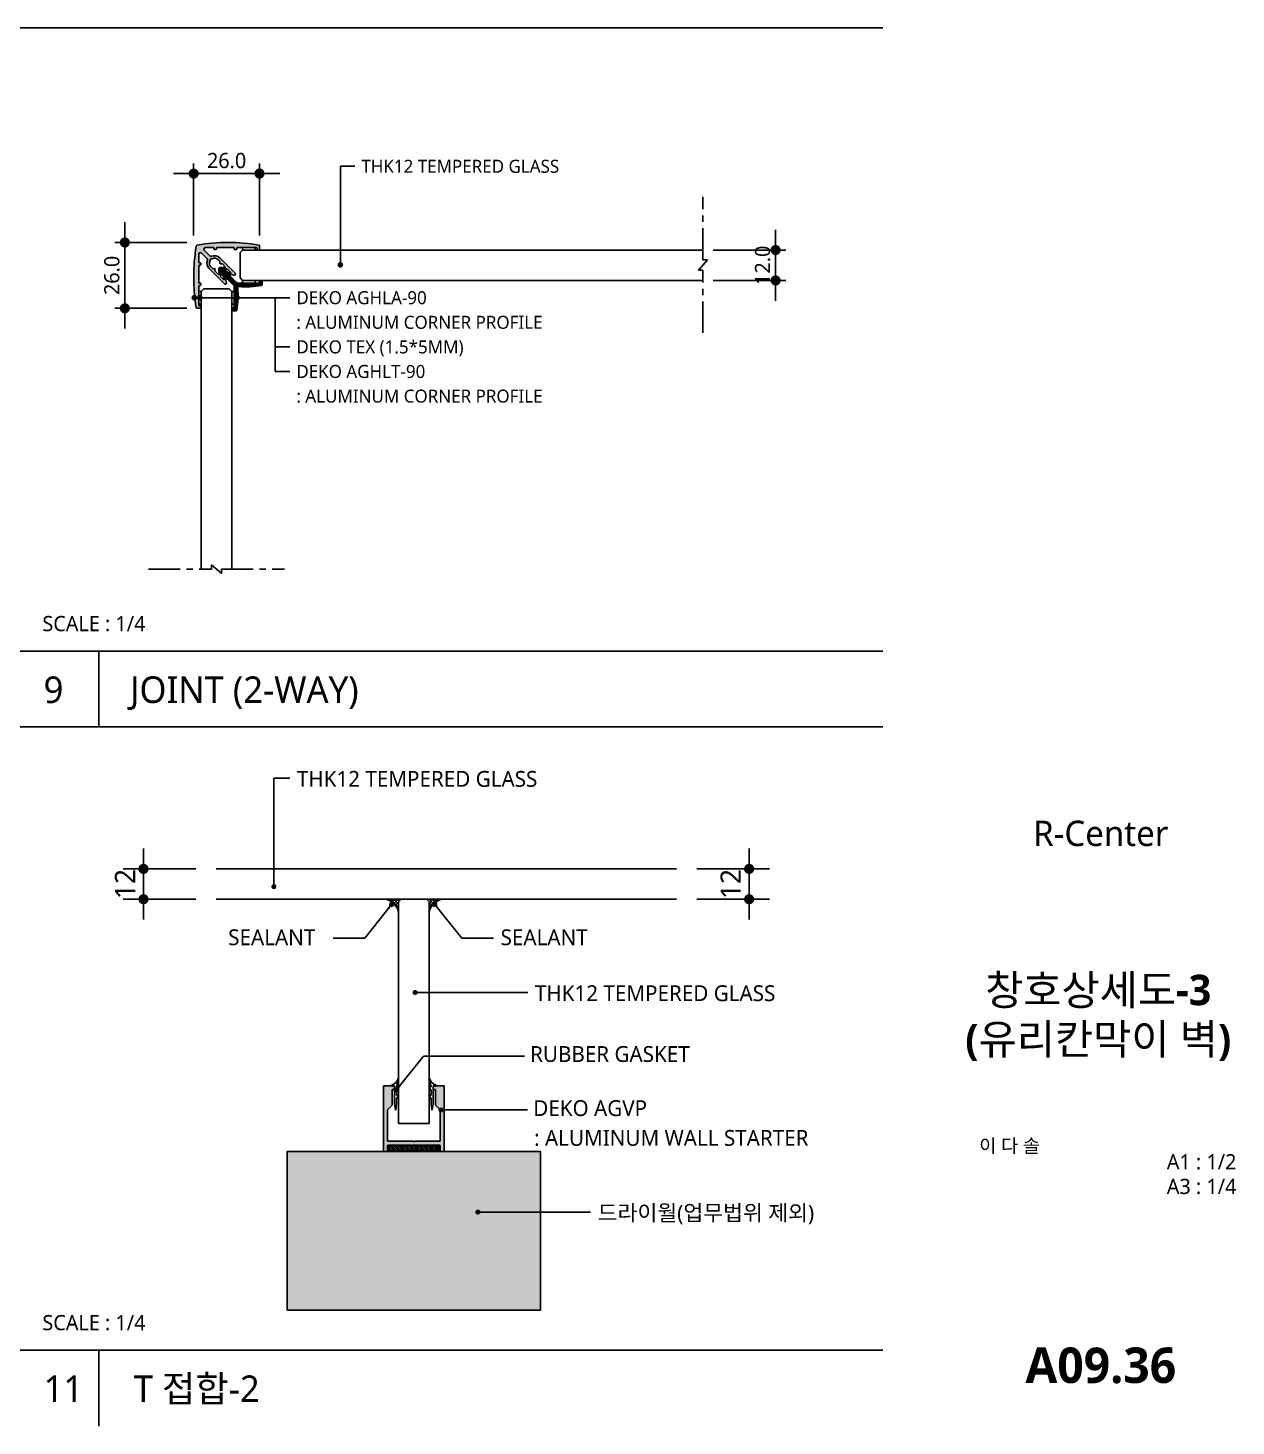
# Model space of a CAD drawing. Extents: x -3428 to 96951, y -19235 to 531574.
# Drawn here: x -2391 to -1914, y -19235 to -18683 of the extents above; entities that cross this region are included whole.
import ezdxf
from ezdxf.enums import TextEntityAlignment as Align

# ---------------------------------------------------------------- set-up
doc = ezdxf.new("R2010")
doc.units = 0
doc.header["$MEASUREMENT"] = 0
doc.header["$PDMODE"] = 3
doc.header["$PDSIZE"] = -1
doc.linetypes.add('CENTER', pattern=[2, 1.25, -0.25, 0.25, -0.25])
doc.linetypes.add('FG_V6A$0$DASHED', pattern=[0.75, 0.5, -0.25])
doc.layers.get('0').update_dxf_attribs({"linetype": 'CONTINUOUS'})
doc.layers.get('Defpoints').update_dxf_attribs({"color": 137, "linetype": 'CONTINUOUS'})
for name, color, linetype in [('0-KSC-DIM', 5, 'CONTINUOUS'), ('0-KSC-HAT1', 253, 'CONTINUOUS'), ('0-KSC-LEADER', 7, 'CONTINUOUS'), ('0.KSC-CON', 7, 'CONTINUOUS'), ('01TEX', 3, 'CONTINUOUS'), ('3', 3, 'CONTINUOUS'), ('A-CEN', 1, 'CENTER'), ('A-DIM', 7, 'CONTINUOUS'), ('A-LEAD', 7, 'CONTINUOUS'), ('A-PATT', 252, 'CONTINUOUS'), ('A-SECT-PCN3', 3, 'CONTINUOUS'), ('A-SECT-PCN4', 4, 'CONTINUOUS'), ('A-SECT-PCN5', 5, 'CONTINUOUS'), ('A-SECT-PCN6', 6, 'CONTINUOUS'), ('A-SECT-PCN9', 9, 'CONTINUOUS'), ('A-TEXT', 3, 'CONTINUOUS'), ('A-TEXT(재료명)', 3, 'CONTINUOUS'), ('DIMM', 7, 'CONTINUOUS'), ('HAT-252', 252, 'CONTINUOUS'), ('TEXT', 3, 'CONTINUOUS'), ('XR-SHEET$0$TITLE', 7, 'CONTINUOUS'), ('XR-SHEET$1$SHT', 5, 'CONTINUOUS'), ('XR-SHEET$1$TEXT', 3, 'CONTINUOUS')]:
    doc.layers.add(name, color=color, linetype=linetype)
doc.layers.add('Defpoint', color=137, linetype='CONTINUOUS', plot=False)
doc.styles.add('GAUN', font='malgun.ttf')
doc.styles.add('KSC-MAIN', font='malgun.ttf')
doc.styles.add('KSC-돋움', font='malgun.ttf')
doc.styles.add('XR-SHEET$0$굴림체(옥산)', font='malgun.ttf')
doc.styles.add('돋음', font='malgun.ttf')
doc.styles.add('맑은고딕', font='malgun.ttf')
doc.styles.add('맑은고딕B', font='malgunbd.ttf')
doc.styles.add('스타일1', font='malgun.ttf')
doc.dimstyles.new('f', dxfattribs={"dimscale": 100, "dimtxt": 3, "dimasz": 1, "dimexe": 2, "dimexo": 5, "dimgap": 1, "dimtad": 1, "dimdec": 1, "dimdsep": 46, "dimtxsty": '돋음', "dimblk": 'DOT', "dimcen": 5, "dimclrd": 7, "dimclre": 7, "dimclrt": 3, "dimadec": 0, "dimazin": 0, "dimtfac": 1, "dimtdec": 1, "dimtix": 1, "dimtmove": 2, "dimatfit": 1, "dimldrblk": 'DOT', "dimfxl": 1, "dimarcsym": 0})
doc.dimstyles.new('GAUN-4', dxfattribs={"dimscale": 4, "dimtxt": 1.5, "dimasz": 1, "dimexe": 1, "dimexo": 1, "dimgap": 0.5, "dimtad": 1, "dimdec": 1, "dimzin": 1, "dimdsep": 46, "dimlunit": 6, "dimtxsty": '맑은고딕', "dimblk": 'CJDOT', "dimcen": 0.09, "dimdle": 1, "dimclrd": 256, "dimclre": 256, "dimclrt": 3, "dimadec": 0, "dimazin": 0, "dimtfac": 1, "dimtdec": 1, "dimtix": 1, "dimtmove": 2, "dimatfit": 3, "dimfxl": 1, "dimtolj": 1, "dimtzin": 1, "dimarcsym": 0})
doc.dimstyles.new('KSC-DIM', dxfattribs={"dimscale": 30, "dimtxt": 3, "dimasz": 1.4, "dimexe": 2, "dimexo": 2, "dimgap": 0.5, "dimtad": 1, "dimdec": 1, "dimdsep": 46, "dimlunit": 6, "dimtxsty": 'KSC-MAIN', "dimblk": 'DOT', "dimcen": 2.5, "dimdle": 1.5, "dimclrt": 3, "dimadec": 0, "dimazin": 0, "dimtfac": 1, "dimtdec": 1, "dimtix": 1, "dimtmove": 2, "dimatfit": 3, "dimldrblk": 'DOT', "dimfxl": 1, "dimtvp": 1, "dimtolj": 1, "dimtzin": 0, "dimarcsym": 0})
pattern_1 = [(45, (-6602.6463, -5939.3991), (-0.63134534, 0.63134534), []), (135, (-6602.6463, -5939.3991), (-0.63134534, -0.63134534), [])]

# ---------------------------------------------------------------- blocks, each defined once
blk = doc.blocks.new('XR-SHEET$0$TITLE')
at = {"layer": 'XR-SHEET$0$TITLE', "true_color": 0x000000, "style": 'XR-SHEET$0$굴림체(옥산)'}
for tag, height, p in [('동명칭', 6, (776.77, -457.26)), ('SCALE-A1', 3, (797.5, -522)), ('SCALE-A3', 3, (797.5, -527)), ('DATA', 3, (797.5, -540))]:
    blk.add_attdef(tag, text='', height=height, dxfattribs=at).set_placement(p, align=Align.MIDDLE)
for tag, height, p in [('TITLE1', 6, (776.5, -479.4)), ('TITLE4', 6, (776.5, -484.39)), ('TITLE2', 6, (776.5, -489)), ('TITLE5', 6, (776.5, -493.99)), ('TITLE3', 6, (776.5, -498.7)), ('NAME-1', 3, (760.16, -517.5)), ('NAME-2', 3, (760.16, -526.5)), ('A0.00', 7, (776.5, -561))]:
    blk.add_attdef(tag, text='', height=height, dxfattribs=at).set_placement(p, align=Align.MIDDLE_CENTER)
blk = doc.blocks.new('CJDOT')
blk.add_line((-2, 0), (2, 0))
at = {"const_width": 0.5}
blk.add_lwpolyline([(-0.25, 0, 1), (0.25, 0, 1)], format="xyb", close=True, dxfattribs=at)
blk = doc.blocks.new('*D36')
at = {"layer": 'A-DIM', "lineweight": -2, "transparency": 16777216}
for p, q in [((-2095.88, -18766.66), (-2095.88, -18762.66)), ((-2120.54, -18770.66), (-2091.88, -18770.66)), ((-2095.88, -18770.66), (-2095.88, -18782.66)), ((-2120.48, -18782.66), (-2091.88, -18782.66)), ((-2095.88, -18786.66), (-2095.88, -18790.66))]:
    blk.add_line(p, q, dxfattribs=at)
at = {"layer": 'Defpoints', "color": 0, "transparency": 16777216}
for p in [(-2124.54, -18770.66), (-2124.48, -18782.66), (-2095.88, -18782.66)]:
    blk.add_point(p, dxfattribs=at)
at = {"layer": 'A-DIM', "lineweight": -2, "transparency": 16777216, "xscale": 4, "yscale": 4, "zscale": 4}
for p, rotation in [((-2095.88, -18770.66), 270), ((-2095.88, -18782.66), 90)]:
    blk.add_blockref('CJDOT', p, dxfattribs=dict(at, rotation=rotation))
at = {"layer": 'A-DIM', "color": 3, "transparency": 16777216, "insert": (-2101, -18776.66), "char_height": 6, "attachment_point": 5, "rotation": 90, "style": '맑은고딕'}
blk.add_mtext('\\A1;12.0', dxfattribs=at)
blk = doc.blocks.new('*D37')
at = {"layer": 'A-DIM', "lineweight": -2, "transparency": 16777216}
for p, q in [((-2325.55, -18764.93), (-2325.55, -18736.46)), ((-2299.55, -18764.93), (-2299.55, -18736.46)), ((-2321.55, -18740.46), (-2303.55, -18740.46))]:
    blk.add_line(p, q, dxfattribs=at)
at = {"layer": 'Defpoints', "color": 0, "transparency": 16777216}
for p in [(-2299.55, -18740.46), (-2325.55, -18768.93), (-2299.55, -18768.93)]:
    blk.add_point(p, dxfattribs=at)
at = {"layer": 'A-DIM', "lineweight": -2, "transparency": 16777216, "xscale": 4, "yscale": 4, "zscale": 4, "rotation": 180}
blk.add_blockref('CJDOT', (-2325.55, -18740.46), dxfattribs=at)
at = {"layer": 'A-DIM', "lineweight": -2, "transparency": 16777216, "xscale": 4, "yscale": 4, "zscale": 4}
blk.add_blockref('CJDOT', (-2299.55, -18740.46), dxfattribs=at)
at = {"layer": 'A-DIM', "color": 3, "transparency": 16777216, "insert": (-2312.55, -18735.36), "char_height": 6, "attachment_point": 5, "style": '맑은고딕'}
blk.add_mtext('\\A1;26.0', dxfattribs=at)
blk = doc.blocks.new('*D38')
at = {"layer": 'A-DIM', "lineweight": -2, "transparency": 16777216}
for p, q in [((-2328.25, -18767.66), (-2356.71, -18767.66)), ((-2352.71, -18789.66), (-2352.71, -18771.66)), ((-2328.25, -18793.66), (-2356.71, -18793.66))]:
    blk.add_line(p, q, dxfattribs=at)
at = {"layer": 'Defpoints', "color": 0, "transparency": 16777216}
for p in [(-2352.71, -18767.66), (-2324.25, -18767.66), (-2324.25, -18793.66)]:
    blk.add_point(p, dxfattribs=at)
at = {"layer": 'A-DIM', "lineweight": -2, "transparency": 16777216, "xscale": 4, "yscale": 4, "zscale": 4}
for p, rotation in [((-2352.71, -18767.66), 90), ((-2352.71, -18793.66), 270)]:
    blk.add_blockref('CJDOT', p, dxfattribs=dict(at, rotation=rotation))
at = {"layer": 'A-DIM', "color": 3, "transparency": 16777216, "insert": (-2357.81, -18780.66), "char_height": 6, "attachment_point": 5, "rotation": 90, "style": '맑은고딕'}
blk.add_mtext('\\A1;26.0', dxfattribs=at)
blk = doc.blocks.new('_Dot')
at = {"color": 0, "linetype": 'ByBlock', "lineweight": -2}
blk.add_line((-0.5, 0), (-1, 0), dxfattribs=at)
at = {"color": 0, "linetype": 'ByBlock', "const_width": 0.5}
blk.add_lwpolyline([(-0.25, 0, 1), (0.25, 0, 1)], format="xyb", close=True, dxfattribs=at)
blk = doc.blocks.new('*D78')
at = {"layer": '0-KSC-DIM', "color": 0, "lineweight": -2, "transparency": 16777216}
for p, q in [((-2106.33, -19010.98), (-2106.33, -19006.98)), ((-2126.99, -19014.98), (-2098.33, -19014.98)), ((-2106.33, -19014.98), (-2106.33, -19026.98)), ((-2126.93, -19026.98), (-2098.33, -19026.98)), ((-2106.33, -19030.98), (-2106.33, -19034.98))]:
    blk.add_line(p, q, dxfattribs=at)
at = {"layer": 'Defpoints', "color": 0, "transparency": 16777216}
for p in [(-2134.99, -19014.98), (-2134.93, -19026.98), (-2106.33, -19026.98)]:
    blk.add_point(p, dxfattribs=at)
at = {"layer": '0-KSC-DIM', "color": 0, "lineweight": -2, "transparency": 16777216, "xscale": 4, "yscale": 4, "zscale": 4}
for p, rotation in [((-2106.33, -19014.98), 270), ((-2106.33, -19026.98), 90)]:
    blk.add_blockref('_Dot', p, dxfattribs=dict(at, rotation=rotation))
at = {"layer": '0-KSC-DIM', "color": 3, "transparency": 16777216, "insert": (-2113.62, -19020.98), "char_height": 8, "attachment_point": 5, "rotation": 90, "style": 'KSC-MAIN'}
blk.add_mtext('\\A1;12', dxfattribs=at)
blk = doc.blocks.new('DOT')
at = {"layer": 'DIMM', "color": 1}
for p, q in [((0, -1.5), (0, 1.5)), ((-1.5, 0), (1.5, 0))]:
    blk.add_line(p, q, dxfattribs=at)
at = {"layer": 'DIMM', "color": 3, "linetype": 'Continuous'}
for radius in [0.5, 0.25]:
    blk.add_circle((0, 0), radius, dxfattribs=at)
blk = doc.blocks.new('*D79')
at = {"layer": '0-KSC-DIM', "color": 0, "lineweight": -2, "transparency": 16777216}
for p, q in [((-2345.35, -19010.98), (-2345.35, -19006.98)), ((-2324.68, -19014.98), (-2353.35, -19014.98)), ((-2345.35, -19014.98), (-2345.35, -19026.98)), ((-2324.74, -19026.98), (-2353.35, -19026.98)), ((-2345.35, -19030.98), (-2345.35, -19034.98))]:
    blk.add_line(p, q, dxfattribs=at)
at = {"layer": 'Defpoints', "color": 0, "transparency": 16777216}
for p in [(-2316.68, -19014.98), (-2345.35, -19026.98), (-2316.74, -19026.98)]:
    blk.add_point(p, dxfattribs=at)
at = {"layer": '0-KSC-DIM', "color": 0, "lineweight": -2, "transparency": 16777216, "xscale": 4, "yscale": 4, "zscale": 4}
for p, rotation in [((-2345.35, -19014.98), 270), ((-2345.35, -19026.98), 90)]:
    blk.add_blockref('_Dot', p, dxfattribs=dict(at, rotation=rotation))
at = {"layer": '0-KSC-DIM', "color": 3, "transparency": 16777216, "insert": (-2352.63, -19020.98), "char_height": 8, "attachment_point": 5, "rotation": 90, "style": 'KSC-MAIN'}
blk.add_mtext('\\A1;12', dxfattribs=at)
blk = doc.blocks.new('A$C127E7CEE')
at = {"layer": 'A-SECT-PCN9'}
for p, q in [((1.27, 10.07), (1.65, 12.45)), ((1.82, 12.45), (2.06, 10.07)), ((15.92, 12.45), (15.68, 10.07)), ((16.47, 10.07), (16.09, 12.45)), ((1.27, 2.94), (1.27, 10.07)), ((2.06, 8.07), (2.06, 10.07)), ((2.06, 8.07), (2.86, 6.82)), ((2.06, 4.84), (2.06, 6.56)), ((2.16, 6.66), (2.77, 6.66)), ((15.68, 8.07), (14.89, 6.82)), ((15.58, 6.66), (14.97, 6.66)), ((15.68, 8.07), (15.68, 10.07)), ((15.68, 4.84), (15.68, 6.56)), ((16.47, 2.94), (16.47, 10.07)), ((2.06, 4.84), (2.86, 3.59)), ((2.17, 3.44), (2.77, 3.44)), ((15.68, 4.84), (14.89, 3.59)), ((15.57, 3.44), (14.97, 3.44))]:
    blk.add_line(p, q, dxfattribs=at)
for centre, radius, start, end in [((1.74, 12.39), 0.1, 32.3724, 147.6276), ((16.01, 12.39), 0.1, 32.3724, 147.6276), ((2.16, 6.56), 0.1, 90, 180), ((2.77, 6.76), 0.1, 270, 32.3724), ((14.97, 6.76), 0.1, 147.6276, 270), ((15.58, 6.56), 0.1, 0, 90), ((0.2, 2.92), 0.212, 116.1989, 243.8011), ((0.31, 0.48), 2.64, 68.5569, 94.4053), ((-1, -0.9), 3.8, 14.6672, 73.039), ((2.17, 3.34), 0.1, 90, 183.762), ((10.13, 4.12), 8.1, 185.596, 202.1545), ((1.08, 0.16), 1.79, 357.4584, 30.2644), ((2.77, 0.1), 0.106, 201.6797, 350.3093), ((2.77, 3.54), 0.1, 270, 32.3724), ((14.97, 3.54), 0.1, 147.6276, 270), ((16.66, 0.16), 1.79, 149.7356, 182.5416), ((14.98, 0.1), 0.106, 189.6907, 338.3203), ((18.75, -0.9), 3.8, 106.961, 165.3328), ((7.61, 4.12), 8.1, 337.8455, 354.404), ((15.57, 3.34), 0.1, 356.238, 90), ((17.44, 0.48), 2.64, 85.5947, 111.4431), ((17.55, 2.92), 0.212, 296.1989, 63.8011)]:
    blk.add_arc(centre, radius, start, end, dxfattribs=at)

msp = doc.modelspace()

# ---------------------------------------------------------------- hatches: boundary and pattern name
at = {"layer": '0-KSC-HAT1', "linetype": 'FG_V6A$0$DASHED'}
h = msp.add_hatch(dxfattribs=at)
h.set_pattern_fill('ANSI37', color=251, scale=7.142857)
h.set_pattern_definition(pattern_1)
h.paths.add_polyline_path([(-2244.66, -19031.88, 0.241774), (-2249.56, -19026.98), (-2244.66, -19026.98)])
h = msp.add_hatch(dxfattribs=at)
h.set_pattern_fill('ANSI37', color=251, scale=7.142857)
h.set_pattern_definition(pattern_1)
h.paths.add_polyline_path([(-2232.66, -19031.88, -0.241774), (-2227.76, -19026.98), (-2232.66, -19026.98)])
at = {"layer": 'A-LEAD'}
h = msp.add_hatch(color=256, dxfattribs=at)
edge = h.paths.add_edge_path()
edge.add_arc((-2267.66, -18776.49), 0.8, 0, 360)
h = msp.add_hatch(color=256, dxfattribs=at)
edge = h.paths.add_edge_path()
edge.add_arc((-2325.29, -18789.46), 0.8, 0, 360)
h = msp.add_hatch(color=256, dxfattribs=at)
edge = h.paths.add_edge_path()
edge.add_arc((-2323.09, -18789.46), 0.8, 0, 360)
h = msp.add_hatch(color=256, dxfattribs=at)
edge = h.paths.add_edge_path()
edge.add_arc((-2308.48, -18789.46), 0.8, 0, 360)
at = {"layer": 'A-PATT'}
for points in [[(-2324.13, -18768.67, 0.156348), (-2324.4, -18768.81, 0.156348), (-2324.54, -18769.08, 0.082645), (-2324.54, -18793.41, 0.366728), (-2324.25, -18793.66), (-2322.75, -18793.66, 0.414214), (-2322.55, -18793.46), (-2322.55, -18792.86, 0.414214), (-2322.75, -18792.66), (-2323.35, -18792.66, -0.414214), (-2323.55, -18792.46), (-2323.55, -18784.86, -0.414214), (-2323.35, -18784.66), (-2322.95, -18784.66, 0.414214), (-2322.75, -18784.46), (-2322.75, -18783.86, 0.414214), (-2322.95, -18783.66), (-2323.35, -18783.66, -0.414214), (-2323.55, -18783.46), (-2323.55, -18776.86, -0.414214), (-2323.35, -18776.66), (-2322.95, -18776.66, 0.414214), (-2322.75, -18776.46), (-2322.75, -18775.86, 0.414214), (-2322.95, -18775.66), (-2323.35, -18775.66, -0.414214), (-2323.55, -18775.46), (-2323.55, -18772.24, -0.668179), (-2322.52, -18771.82), (-2320.24, -18774.1, -0.301511), (-2320.11, -18774.75, 0.301511), (-2319.45, -18778), (-2313.44, -18784.01, 0.414214), (-2312.73, -18784.01, 0.267949), (-2312.6, -18783.53), (-2312.86, -18782.56, 0.131652), (-2312.99, -18782.34, 0.305615), (-2313.54, -18782.23, -0.305615), (-2313.87, -18782.17), (-2314.94, -18781.09, -0.305615), (-2315.01, -18780.76, 0.305615), (-2315.11, -18780.22, 0.305615), (-2315.66, -18780.11, -0.305615), (-2315.99, -18780.05), (-2317.06, -18778.97, -0.305615), (-2317.13, -18778.64, 0.305615), (-2317.23, -18778.09, 0.305615), (-2317.78, -18777.99, -0.305615), (-2318.11, -18777.92), (-2318.74, -18777.29, -0.326583), (-2319.1, -18774.96, 0.189998), (-2319.08, -18774.74, -0.271164), (-2318.95, -18774.25, -0.271164), (-2318.47, -18774.12, 0.189998), (-2318.25, -18774.1, -0.326583), (-2315.91, -18774.46), (-2315.28, -18775.1, -0.305615), (-2315.22, -18775.42, 0.305615), (-2315.11, -18775.97, 0.305615), (-2314.56, -18776.08, -0.305615), (-2314.23, -18776.14), (-2313.16, -18777.22, -0.305615), (-2313.1, -18777.55, 0.305615), (-2312.99, -18778.09, 0.305615), (-2312.44, -18778.2, -0.305615), (-2312.11, -18778.27), (-2311.04, -18779.34, -0.305615), (-2310.98, -18779.67, 0.305615), (-2310.87, -18780.22, 0.131652), (-2310.65, -18780.35), (-2309.68, -18780.6, 0.267949), (-2309.2, -18780.47, 0.414214), (-2309.2, -18779.77), (-2315.21, -18773.76, 0.301511), (-2318.46, -18773.1, -0.301511), (-2319.11, -18772.97), (-2321.39, -18770.69, -0.668179), (-2320.97, -18769.66), (-2317.75, -18769.66, -0.414214), (-2317.55, -18769.86), (-2317.55, -18770.26, 0.414214), (-2317.35, -18770.46), (-2316.75, -18770.46, 0.414214), (-2316.55, -18770.26), (-2316.55, -18769.86, -0.414214), (-2316.35, -18769.66), (-2309.75, -18769.66, -0.414214), (-2309.55, -18769.86), (-2309.55, -18770.26, 0.414214), (-2309.35, -18770.46), (-2308.75, -18770.46, 0.414214), (-2308.55, -18770.26), (-2308.55, -18769.86, -0.414214), (-2308.35, -18769.66), (-2300.75, -18769.66, -0.414214), (-2300.55, -18769.86), (-2300.55, -18770.46, 0.414214), (-2300.35, -18770.66), (-2299.75, -18770.66, 0.414214), (-2299.55, -18770.46), (-2299.55, -18768.96, 0.366728), (-2299.8, -18768.67, 0.082645)], [(-2250.45, -19100.59, 0.414214), (-2250.65, -19100.79), (-2250.65, -19126.39, 0.414214), (-2250.45, -19126.59), (-2249.25, -19126.59, 0.414214), (-2249.05, -19126.39), (-2249.05, -19124.29, -0.414214), (-2248.85, -19124.09), (-2238.65, -19124.09), (-2228.45, -19124.09, -0.414214), (-2228.25, -19124.29), (-2228.25, -19126.39, 0.414214), (-2228.05, -19126.59), (-2226.85, -19126.59, 0.414214), (-2226.65, -19126.39), (-2226.65, -19100.79, 0.414214), (-2226.85, -19100.59), (-2230.85, -19100.59, 0.414214), (-2231.05, -19100.79), (-2231.05, -19101.89, 0.414214), (-2230.85, -19102.09), (-2230.25, -19102.09, -0.414214), (-2230.05, -19102.29), (-2230.05, -19108.2, 0.198912), (-2230, -19108.35), (-2228.25, -19110.09), (-2228.25, -19122.29, -0.414214), (-2228.45, -19122.49), (-2238.35, -19122.49), (-2238.65, -19122.79), (-2238.95, -19122.49), (-2248.85, -19122.49, -0.414214), (-2249.05, -19122.29), (-2249.05, -19110.09), (-2247.31, -19108.35, 0.198912), (-2247.25, -19108.2), (-2247.25, -19102.29, -0.414214), (-2247.05, -19102.09), (-2246.45, -19102.09, 0.414214), (-2246.25, -19101.89), (-2246.25, -19100.79, 0.414214), (-2246.45, -19100.59)]]:
    msp.add_hatch(color=256, dxfattribs=at).paths.add_polyline_path(points)
h = msp.add_hatch(dxfattribs=at)
h.set_pattern_fill('ANSI31', color=253, scale=3, style=0)
h.set_pattern_definition([(45, (-3181.5491, -26207.8516), (-0.265165043, 0.265165043), [])])
h.paths.add_polyline_path([(-2311.1, -18780.98, -0.329955), (-2311.23, -18780.1, 0.329955), (-2311.31, -18779.57, 0.298217), (-2311.79, -18779.47, -0.298217), (-2312.11, -18779.4), (-2313.21, -18778.3, -0.213422), (-2313.3, -18778.07, 0.213422), (-2313.43, -18777.73, 0.189738), (-2313.73, -18777.6), (-2315.14, -18777.55, 0.208119), (-2315.51, -18777.69, 0.208119), (-2315.66, -18778.06), (-2315.61, -18779.48, 0.189738), (-2315.48, -18779.78, 0.213422), (-2315.14, -18779.91, -0.213422), (-2314.91, -18780), (-2313.81, -18781.1, -0.298217), (-2313.74, -18781.42, 0.298217), (-2313.64, -18781.9, 0.329955), (-2313.11, -18781.98, -0.329955), (-2312.23, -18782.11), (-2309.84, -18784.5, -0.198912), (-2309.55, -18785.21), (-2309.55, -18793.46, -0.414214), (-2309.75, -18793.66), (-2310.35, -18793.66, 0.414214), (-2310.55, -18793.86), (-2310.55, -18794.46, 0.198912), (-2310.49, -18794.6, 0.198912), (-2310.35, -18794.66), (-2308.85, -18794.66, 0.198912), (-2308.63, -18794.57, 0.156319), (-2308.55, -18794.41, 0.060111), (-2308.15, -18785.54, -0.218483), (-2308.02, -18785.19, -0.218483), (-2307.67, -18785.06, 0.060111), (-2298.8, -18784.66, 0.156319), (-2298.64, -18784.57, 0.198912), (-2298.55, -18784.36), (-2298.55, -18782.86, 0.198912), (-2298.61, -18782.72, 0.198912), (-2298.75, -18782.66), (-2299.35, -18782.66, 0.414214), (-2299.55, -18782.86), (-2299.55, -18783.46, -0.414214), (-2299.75, -18783.66), (-2308, -18783.66, -0.198912), (-2308.71, -18783.37)])
h = msp.add_hatch(dxfattribs=at)
h.set_pattern_fill('ANSI31', color=256, scale=4, angle=90, style=0)
h.set_pattern_definition([(135, (-2080.1345, -19749.72435), (-0.3535534, -0.3535534), [])])
h.paths.add_polyline_path([(-2228.65, -19126.34), (-2228.65, -19124.34), (-2248.65, -19124.34), (-2248.65, -19126.34)])
at = {"layer": 'HAT-252'}
h = msp.add_hatch(color=256, dxfattribs=at)
h.dxf.hatch_style = 1
h.paths.add_polyline_path([(-2288.66, -19189.16), (-2188.66, -19189.16), (-2188.66, -19126.59), (-2288.66, -19126.59)])

# ---------------------------------------------------------------- linework, layer by layer
at = {"layer": '0.KSC-CON'}
msp.add_lwpolyline([(-2188.66, -19189.16), (-2188.66, -19126.59), (-2288.66, -19126.59), (-2288.66, -19189.16)], dxfattribs=at)
at = {"layer": '3'}
for p, q in [((-3427.54, -18682.96), (-2053.54, -18682.96)), ((-2740.54, -18958.96), (-2053.54, -18958.96))]:
    msp.add_line(p, q, dxfattribs=at)
at = {"layer": '3', "color": 4}
for p, q in [((-2740.54, -18928.96), (-2053.54, -18928.96)), ((-2363.04, -18928.96), (-2363.04, -18958.96)), ((-3427.54, -19204.96), (-2053.54, -19204.96)), ((-2363.04, -19204.96), (-2363.04, -19234.96))]:
    msp.add_line(p, q, dxfattribs=at)
at = {"layer": 'A-CEN', "ltscale": 10}
for points in [[(-2124.54, -18803.4), (-2124.54, -18778.54), (-2126.29, -18778.54), (-2122.79, -18774.54), (-2124.54, -18774.54), (-2124.54, -18749.69)], [(-2343.4, -18896.63), (-2318.55, -18896.63), (-2318.55, -18894.88), (-2314.55, -18898.38), (-2314.55, -18896.63), (-2289.69, -18896.63)]]:
    msp.add_lwpolyline(points, dxfattribs=at)
at = {"layer": 'A-LEAD'}
for p, q in [((-2267.66, -18737.59), (-2261.94, -18737.59)), ((-2267.66, -18737.59), (-2267.66, -18776.49)), ((-2325.64, -18789.46), (-2287.6, -18789.46)), ((-2293.32, -18818.6), (-2293.32, -18789.46)), ((-2293.32, -18808.89), (-2287.6, -18808.89)), ((-2293.32, -18818.6), (-2287.6, -18818.6))]:
    msp.add_line(p, q, dxfattribs=at)
for centre in [(-2267.66, -18776.49), (-2325.29, -18789.46), (-2323.09, -18789.46), (-2308.48, -18789.46)]:
    msp.add_circle(centre, 0.8, dxfattribs=at)
at = {"layer": 'A-SECT-PCN3', "linetype": 'Continuous'}
msp.add_lwpolyline([(-2319.08, -18774.74, -0.271164), (-2318.95, -18774.25, -0.271164), (-2318.47, -18774.12, 0.189998), (-2318.25, -18774.1, -0.326583), (-2315.91, -18774.46), (-2315.28, -18775.1, -0.305615), (-2315.22, -18775.42, 0.305615), (-2315.11, -18775.97, 0.305615), (-2314.56, -18776.08, -0.305615), (-2314.23, -18776.14), (-2313.16, -18777.22, -0.305615), (-2313.1, -18777.55, 0.305615), (-2312.99, -18778.09, 0.305615), (-2312.44, -18778.2, -0.305615), (-2312.11, -18778.27), (-2311.04, -18779.34, -0.305615), (-2310.98, -18779.67, 0.305615), (-2310.87, -18780.22, 0.131652), (-2310.65, -18780.35), (-2309.68, -18780.6, 0.267949), (-2309.2, -18780.47, 0.414214), (-2309.2, -18779.77), (-2315.21, -18773.76, 0.301511), (-2318.46, -18773.1, -0.301511), (-2319.11, -18772.97), (-2321.39, -18770.69, -0.668179), (-2320.97, -18769.66), (-2317.75, -18769.66, -0.414214), (-2317.55, -18769.86), (-2317.55, -18770.26, 0.414214), (-2317.35, -18770.46), (-2316.75, -18770.46, 0.414214), (-2316.55, -18770.26), (-2316.55, -18769.86, -0.414214), (-2316.35, -18769.66), (-2309.75, -18769.66, -0.414214), (-2309.55, -18769.86), (-2309.55, -18770.26, 0.414214), (-2309.35, -18770.46), (-2308.75, -18770.46, 0.414214), (-2308.55, -18770.26), (-2308.55, -18769.86, -0.414214), (-2308.35, -18769.66), (-2300.75, -18769.66, -0.414214), (-2300.55, -18769.86), (-2300.55, -18770.46, 0.414214), (-2300.35, -18770.66), (-2299.75, -18770.66, 0.414214), (-2299.55, -18770.46), (-2299.55, -18768.96, 0.366728), (-2299.8, -18768.67, 0.082645), (-2324.13, -18768.67, 0.156348), (-2324.4, -18768.81, 0.156348), (-2324.54, -18769.08, 0.082645), (-2324.54, -18793.41, 0.366728), (-2324.25, -18793.66), (-2322.75, -18793.66, 0.414214), (-2322.55, -18793.46), (-2322.55, -18792.86, 0.414214), (-2322.75, -18792.66), (-2323.35, -18792.66, -0.414214), (-2323.55, -18792.46), (-2323.55, -18784.86, -0.414214), (-2323.35, -18784.66), (-2322.95, -18784.66, 0.414214), (-2322.75, -18784.46), (-2322.75, -18783.86, 0.414214), (-2322.95, -18783.66), (-2323.35, -18783.66, -0.414214), (-2323.55, -18783.46), (-2323.55, -18776.86, -0.414214), (-2323.35, -18776.66), (-2322.95, -18776.66, 0.414214), (-2322.75, -18776.46), (-2322.75, -18775.86, 0.414214), (-2322.95, -18775.66), (-2323.35, -18775.66, -0.414214), (-2323.55, -18775.46), (-2323.55, -18772.24, -0.668179), (-2322.52, -18771.82), (-2320.24, -18774.1, -0.301511), (-2320.11, -18774.75, 0.301511), (-2319.45, -18778), (-2313.44, -18784.01, 0.414214), (-2312.73, -18784.01, 0.267949), (-2312.6, -18783.53), (-2312.86, -18782.56, 0.131652), (-2312.99, -18782.34, 0.305615), (-2313.54, -18782.23, -0.305615), (-2313.87, -18782.17), (-2314.94, -18781.09, -0.305615), (-2315.01, -18780.76, 0.305615), (-2315.11, -18780.22, 0.305615), (-2315.66, -18780.11, -0.305615), (-2315.99, -18780.05), (-2317.06, -18778.97, -0.305615), (-2317.13, -18778.64, 0.305615), (-2317.23, -18778.09, 0.305615), (-2317.78, -18777.99, -0.305615), (-2318.11, -18777.92), (-2318.74, -18777.29, -0.326583), (-2319.1, -18774.96, 0.189998)], format="xyb", close=True, dxfattribs=at)
at = {"layer": 'A-SECT-PCN4', "linetype": 'Continuous'}
for points in [[(-2310.55, -18794.46), (-2310.55, -18793.86, -0.414214), (-2310.35, -18793.66), (-2309.75, -18793.66, 0.414214), (-2309.55, -18793.46), (-2309.55, -18785.21, 0.198912), (-2309.84, -18784.5), (-2312.23, -18782.11, 0.329955), (-2313.11, -18781.98, -0.329955), (-2313.64, -18781.9, -0.298217), (-2313.74, -18781.42, 0.298217), (-2313.81, -18781.1), (-2314.91, -18780, 0.213422), (-2315.14, -18779.91, -0.213422), (-2315.48, -18779.78, -0.189738), (-2315.61, -18779.48), (-2315.66, -18778.06, -0.208119), (-2315.51, -18777.69, -0.208119), (-2315.14, -18777.55), (-2313.73, -18777.6, -0.189738), (-2313.43, -18777.73, -0.213422), (-2313.3, -18778.07, 0.213422), (-2313.21, -18778.3), (-2312.11, -18779.4, 0.298217), (-2311.79, -18779.47, -0.298217), (-2311.31, -18779.57, -0.329955), (-2311.23, -18780.1, 0.329955), (-2311.1, -18780.98), (-2308.71, -18783.37, 0.198912), (-2308, -18783.66), (-2299.75, -18783.66, 0.414214), (-2299.55, -18783.46), (-2299.55, -18782.86, -0.414214), (-2299.35, -18782.66), (-2298.75, -18782.66, -0.198912), (-2298.61, -18782.72, -0.198912), (-2298.55, -18782.86), (-2298.55, -18784.36, -0.198912), (-2298.64, -18784.57, -0.156319), (-2298.8, -18784.66, -0.060111), (-2307.67, -18785.06, 0.218483), (-2308.02, -18785.19, 0.218483), (-2308.15, -18785.54, -0.060111), (-2308.55, -18794.41, -0.156319), (-2308.63, -18794.57, -0.198912), (-2308.85, -18794.66), (-2310.35, -18794.66, -0.198912), (-2310.49, -18794.6, -0.198912)], [(-2230.05, -19102.29, 0.414214), (-2230.25, -19102.09), (-2230.85, -19102.09, -0.414214), (-2231.05, -19101.89), (-2231.05, -19100.79, -0.414214), (-2230.85, -19100.59), (-2226.85, -19100.59, -0.414214), (-2226.65, -19100.79), (-2226.65, -19126.39, -0.414214), (-2226.85, -19126.59), (-2228.05, -19126.59, -0.414214), (-2228.25, -19126.39), (-2228.25, -19124.29, 0.414214), (-2228.45, -19124.09), (-2238.65, -19124.09), (-2248.85, -19124.09, 0.414214), (-2249.05, -19124.29), (-2249.05, -19126.39, -0.414214), (-2249.25, -19126.59), (-2250.45, -19126.59, -0.414214), (-2250.65, -19126.39), (-2250.65, -19100.79, -0.414214), (-2250.45, -19100.59), (-2246.45, -19100.59, -0.414214), (-2246.25, -19100.79), (-2246.25, -19101.89, -0.414214), (-2246.45, -19102.09), (-2247.05, -19102.09, 0.414214), (-2247.25, -19102.29), (-2247.25, -19108.2, -0.198912), (-2247.31, -19108.35), (-2249.05, -19110.09), (-2249.05, -19122.29, 0.414214), (-2248.85, -19122.49), (-2238.95, -19122.49), (-2238.65, -19122.79), (-2238.35, -19122.49), (-2228.45, -19122.49, 0.414214), (-2228.25, -19122.29), (-2228.25, -19110.09), (-2230, -19108.35, -0.198912), (-2230.05, -19108.2)]]:
    msp.add_lwpolyline(points, format="xyb", close=True, dxfattribs=at)
at = {"layer": 'A-SECT-PCN5'}
msp.add_line((-2244.66, -19115.49), (-2232.66, -19115.49), dxfattribs=at)
for points in [[(-2124.54, -18782.66), (-2306.25, -18782.66), (-2307.25, -18781.66), (-2307.25, -18771.66), (-2306.25, -18770.66), (-2124.54, -18770.66)], [(-2322.55, -18896.63), (-2322.55, -18786.96), (-2321.55, -18785.96), (-2311.55, -18785.96), (-2310.55, -18786.96), (-2310.55, -18896.63)], [(-2316.68, -19014.98), (-2134.99, -19014.98)], [(-2134.99, -19026.98), (-2316.68, -19026.98)], [(-2244.66, -19115.49), (-2244.66, -19027.98), (-2243.66, -19026.98), (-2233.66, -19026.98), (-2232.66, -19027.98), (-2232.66, -19115.49)]]:
    msp.add_lwpolyline(points, dxfattribs=at)
at = {"layer": 'A-SECT-PCN6'}
for points in [[(-2301.25, -18769.66), (-2306.25, -18769.66), (-2306.25, -18770.66), (-2301.25, -18770.66)], [(-2301.25, -18782.66), (-2306.25, -18782.66), (-2306.25, -18783.66), (-2301.25, -18783.66)], [(-2322.55, -18791.96), (-2322.55, -18786.96), (-2323.55, -18786.96), (-2323.55, -18791.96)], [(-2309.55, -18791.96), (-2309.55, -18786.96), (-2310.55, -18786.96), (-2310.55, -18791.96)], [(-2248.65, -19126.34), (-2248.65, -19124.34), (-2228.65, -19124.34), (-2228.65, -19126.34)]]:
    msp.add_lwpolyline(points, close=True, dxfattribs=at)
for centre, start, end in [((-2251.88, -19034.2), 17.8164, 72.1836), ((-2225.44, -19034.2), 107.8164, 162.1836)]:
    msp.add_arc(centre, 7.58, start, end, dxfattribs=at)
at = {"layer": 'Defpoint'}
msp.add_lwpolyline([(-2288.66, -19189.16), (-2188.66, -19189.16), (-2188.66, -19126.59), (-2288.66, -19126.59)], close=True, dxfattribs=at)

# ---------------------------------------------------------------- block references
at = {"layer": 'A-SECT-PCN9', "xscale": -1, "rotation": 180}
msp.add_blockref('A$C127E7CEE', (-2247.53, -19097.65), dxfattribs=at)
at = {"layer": 'TEXT'}
ref = msp.add_blockref('XR-SHEET$0$TITLE', (-3520.54, -19276.96), dxfattribs=dict(at, xscale=2, yscale=2, zscale=2))
ref.add_attrib('TITLE2', '창호상세도-3', dxfattribs={"layer": 'XR-SHEET$1$SHT', "color": 4, "true_color": 0x000004, "height": 12, "style": '맑은고딕B'}).set_placement((-1968.54, -19062.79), align=Align.MIDDLE_CENTER)
ref.add_attrib('TITLE3', '(유리칸막이 벽)', dxfattribs={"layer": 'XR-SHEET$1$SHT', "color": 4, "true_color": 0x000004, "height": 12, "style": '맑은고딕B'}).set_placement((-1968.54, -19082.2, 27.54), align=Align.MIDDLE_CENTER)
ref.add_attrib('NAME-1', '이 다 솔', dxfattribs={"layer": 'XR-SHEET$1$TEXT', "color": 3, "true_color": 0x000003, "height": 5.4, "style": 'GAUN'}).set_placement((-2015.54, -19124.3, 27.54), align=Align.MIDDLE_LEFT)
ref.add_attrib('SCALE-A1', 'A1 : 1/2', dxfattribs={"layer": 'XR-SHEET$1$SHT', "color": 3, "true_color": 0x000003, "height": 6, "style": 'GAUN'}).set_placement((-1927.76, -19130.62), align=Align.MIDDLE_CENTER)
ref.add_attrib('SCALE-A3', 'A3 : 1/4', dxfattribs={"layer": 'XR-SHEET$1$SHT', "color": 3, "true_color": 0x000003, "height": 6, "style": 'GAUN'}).set_placement((-1927.76, -19140.35), align=Align.MIDDLE_CENTER)
ref.add_attrib('A0.00', 'A09.36', dxfattribs={"layer": 'XR-SHEET$1$SHT', "color": 4, "true_color": 0x000004, "height": 14, "style": '맑은고딕B'}).set_placement((-1967.54, -19210.96), align=Align.MIDDLE_CENTER)

# ---------------------------------------------------------------- texts
at = {"layer": '01TEX', "style": 'GAUN'}
for s, p in [('9', (-2384.76, -18949.5)), ('JOINT (2-WAY)', (-2350.68, -18949.5)), ('11', (-2384.76, -19225.5)), ('T 접합-2', (-2349.22, -19225.5))]:
    msp.add_text(s, height=10.5, dxfattribs=at).set_placement(p)
at = {"layer": 'A-TEXT', "style": 'KSC-돋움'}
for s, p in [('THK12 TEMPERED GLASS', (-2284.81, -18982.57)), ('SEALANT', (-2311.92, -19045.11)), ('SEALANT', (-2204.42, -19045.11)), ('THK12 TEMPERED GLASS', (-2190.87, -19067.19)), ('RUBBER GASKET', (-2192.77, -19091.21)), ('DEKO AGVP', (-2191.52, -19112.57)), (': ALUMINUM WALL STARTER', (-2191.2, -19124.32)), ('드라이월(업무법위 제외)', (-2166.1, -19153.9))]:
    msp.add_text(s, height=6.25, dxfattribs=at).set_placement(p)
at = {"layer": 'A-TEXT(재료명)', "style": 'KSC-돋움'}
for s, height, p in [('THK12 TEMPERED GLASS', 5.1429, (-2259.37, -18740.15)), ('DEKO AGHLA-90', 5.1429, (-2285.03, -18792.03)), (': ALUMINUM CORNER PROFILE ', 5.1429, (-2285.03, -18801.75)), ('DEKO TEX (1.5*5MM)', 5.1429, (-2285.03, -18811.46)), ('DEKO AGHLT-90', 5.1429, (-2285.03, -18821.17)), (': ALUMINUM CORNER PROFILE ', 5.1429, (-2285.03, -18830.89)), ('SCALE : 1/4', 6, (-2385.24, -18921.13)), ('SCALE : 1/4', 6, (-2385.24, -19197.13))]:
    msp.add_text(s, height=height, dxfattribs=at).set_placement(p)
at = {"layer": 'TEXT', "style": '스타일1'}
msp.add_text('R-Center', height=10, dxfattribs=at).set_placement((-1967.54, -19000.96), align=Align.MIDDLE_CENTER)

# ---------------------------------------------------------------- dimensions: what is measured, and where the dimension line sits
at = {"layer": '0-KSC-DIM'}
for base, p1, p2, picture, middle in [((-2345.35, -19026.98), (-2316.68, -19014.98), (-2316.74, -19026.98), '*D79', (-2352.63, -19020.98)), ((-2106.33, -19026.98), (-2134.99, -19014.98), (-2134.93, -19026.98), '*D78', (-2113.62, -19020.98))]:
    dim = msp.add_linear_dim(base=base, p1=p1, p2=p2, angle=90, dimstyle='KSC-DIM', override={"dimscale": 4, "dimtxt": 2, "dimasz": 1, "dimgap": 0.8, "dimblk1": 'Dot', "dimblk2": 'Dot', "dimsah": 1, "dimdle": 2}, dxfattribs=at)
    dim.commit()
    dim.dimension.update_dxf_attribs({"geometry": picture, "text_midpoint": middle})
at = {"layer": 'A-DIM'}
for base, p1, p2, angle, picture, middle in [((-2299.55, -18740.46), (-2325.55, -18768.93), (-2299.55, -18768.93), 180, '*D37', (-2312.55, -18735.36)), ((-2352.71, -18767.66), (-2324.25, -18793.66), (-2324.25, -18767.66), 270, '*D38', (-2357.81, -18780.66)), ((-2095.88, -18782.66), (-2124.54, -18770.66), (-2124.48, -18782.66), 90, '*D36', (-2101, -18776.66))]:
    dim = msp.add_linear_dim(base=base, p1=p1, p2=p2, angle=angle, dimstyle='GAUN-4', dxfattribs=at)
    dim.commit()
    dim.dimension.update_dxf_attribs({"geometry": picture, "text_midpoint": middle})

# ---------------------------------------------------------------- leaders
at = {"layer": '0-KSC-LEADER'}
for points in [[(-2293.87, -19021.99), (-2293.87, -18979.16), (-2287.62, -18979.16)], [(-2247.44, -19029.07), (-2258.03, -19042.3), (-2270.54, -19042.3)], [(-2230.34, -19029.07), (-2219.74, -19042.3), (-2207.23, -19042.3)], [(-2238.15, -19063.79), (-2199.93, -19063.79), (-2193.68, -19063.79)], [(-2245.47, -19102.19), (-2234.88, -19088.96), (-2195.02, -19088.96)], [(-2227.93, -19110.18), (-2200.1, -19110.18), (-2193.85, -19110.18)], [(-2213.38, -19150.5), (-2175.16, -19150.5), (-2168.91, -19150.5)]]:
    msp.add_leader(points, dimstyle='f', override={"dimscale": 2, "dimdle": 2, "dimclrd": 256}, dxfattribs=at)

doc.saveas('drawing.dxf')
